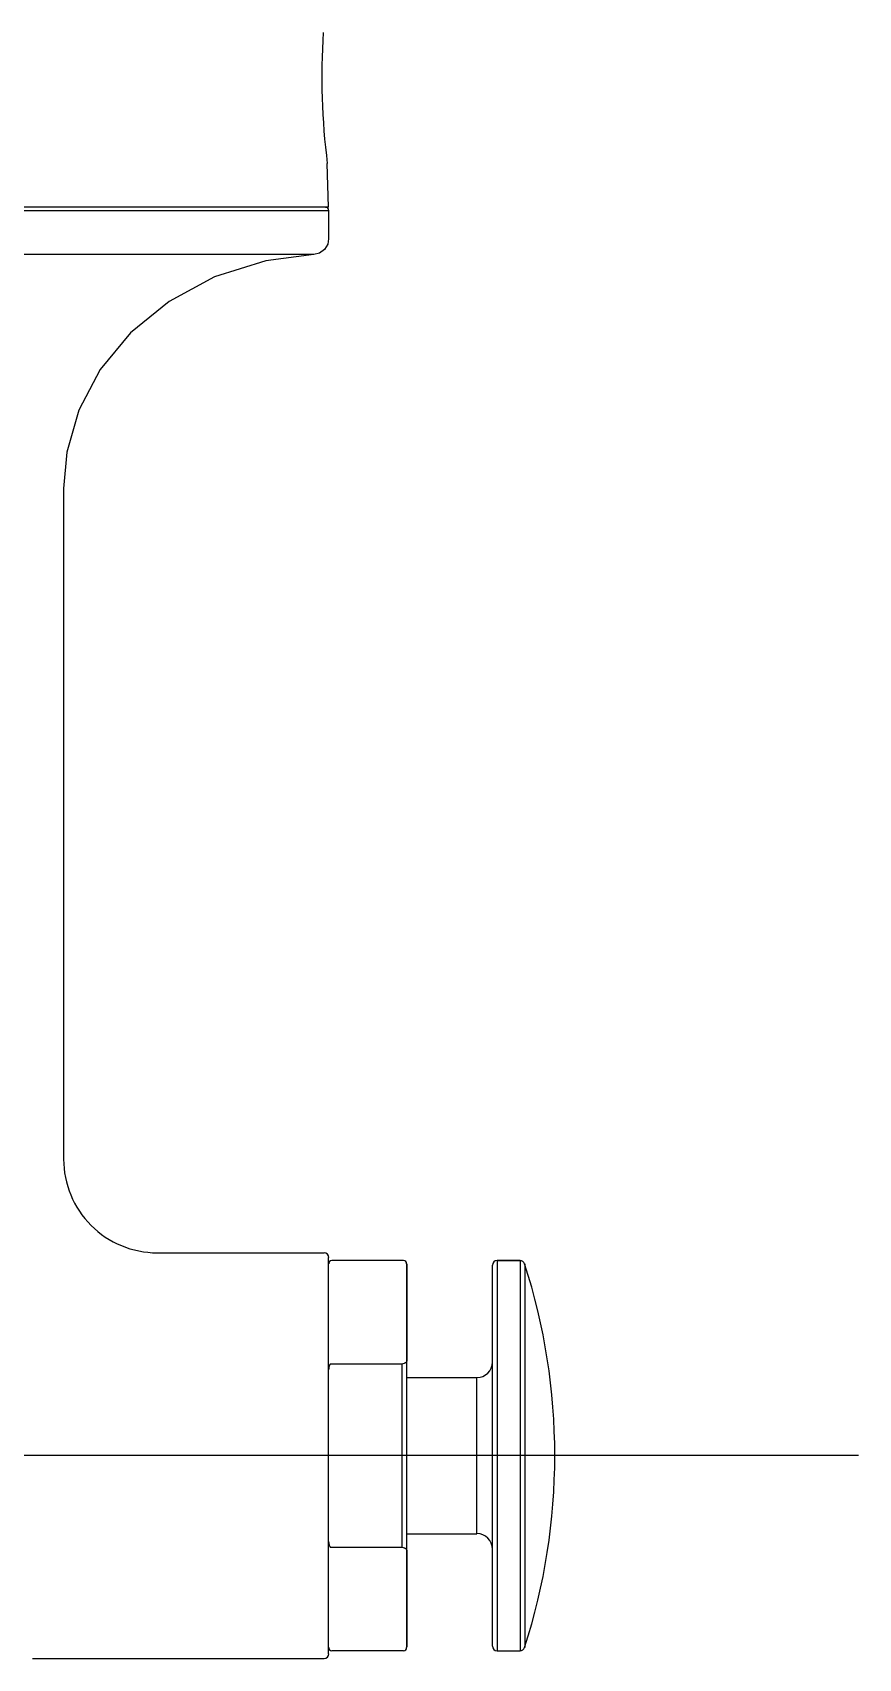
# Model space of a CAD drawing. Header units: millimetres. Extents: x 0 to 3800, y -67 to 2530.
# Drawn here: x 3392.2 to 3446.6, y 847.1 to 954.1 of the extents above; entities that cross this region are included whole.
import ezdxf
from ezdxf.lldxf.tags import DXFTag

# ---------------------------------------------------------------- set-up
doc = ezdxf.new("R2010")
doc.units = ezdxf.units.MM
doc.layers.add('내부선 및 부속', color=4, linetype='Continuous')
doc.layers.add('중심선', color=1, linetype='DASHED')
tags = doc.linetypes.add('DASHDOT', pattern=[70, 31, -13, 13, -13]).pattern_tags.tags
tags[10:11] = [DXFTag(74, 4), DXFTag(75, 0), DXFTag(340, '0'), DXFTag(46, 0.0), DXFTag(50, 0.0), DXFTag(44, 0.0), DXFTag(45, 0.0)]
tags[8:9] = [DXFTag(74, 4), DXFTag(75, 0), DXFTag(340, '0'), DXFTag(46, 0.0), DXFTag(50, 0.0), DXFTag(44, 0.0), DXFTag(45, 0.0)]
tags[6:7] = [DXFTag(74, 4), DXFTag(75, 0), DXFTag(340, '0'), DXFTag(46, 0.0), DXFTag(50, 0.0), DXFTag(44, 0.0), DXFTag(45, 0.0)]
tags[4:5] = [DXFTag(74, 4), DXFTag(75, 0), DXFTag(340, '0'), DXFTag(46, 0.0), DXFTag(50, 0.0), DXFTag(44, 0.0), DXFTag(45, 0.0)]
tags = doc.linetypes.add('DASHED', pattern=[25.72, 12.86, -12.86]).pattern_tags.tags
tags[6:7] = [DXFTag(74, 4), DXFTag(75, 0), DXFTag(340, '0'), DXFTag(46, 0.0), DXFTag(50, 0.0), DXFTag(44, 0.0), DXFTag(45, 0.0)]
tags[4:5] = [DXFTag(74, 4), DXFTag(75, 0), DXFTag(340, '0'), DXFTag(46, 0.0), DXFTag(50, 0.0), DXFTag(44, 0.0), DXFTag(45, 0.0)]

msp = doc.modelspace()

# ---------------------------------------------------------------- linework, layer by layer
at = {"layer": '내부선 및 부속', "linetype": 'Continuous'}
for p, q in [((3411.67, 942.59), (3411.58, 945.46)), ((3411.67, 942.59), (3319.28, 942.59)), ((3319.28, 942.38), (3411.67, 942.38)), ((3411.67, 942.38), (3411.67, 940.51)), ((3407.78, 939.48), (3388.11, 939.49)), ((3410.7, 939.49), (3407.78, 939.48)), ((3411.07, 939.57), (3410.7, 939.49)), ((3394.22, 924.11), (3394.22, 879.97)), ((3394.22, 924.11), (3394.22, 924.11)), ((3394.22, 924.11), (3394.22, 924.11)), ((3400.38, 873.81), (3411.37, 873.81)), ((3400.38, 873.81), (3411.37, 873.81)), ((3411.67, 847.43), (3411.67, 873.5)), ((3416.6, 873.3), (3411.88, 873.3)), ((3416.81, 847.84), (3416.81, 873.09)), ((3416.81, 873.08), (3416.81, 866.69)), ((3422.45, 847.94), (3422.45, 872.99)), ((3422.76, 873.3), (3422.76, 847.63)), ((3422.76, 873.3), (3424.28, 873.3)), ((3424.28, 873.3), (3422.76, 873.3)), ((3424.28, 873.3), (3424.28, 847.63)), ((3424.58, 873.08), (3424.58, 847.85)), ((3416.5, 866.48), (3411.76, 866.48)), ((3416.55, 866.5), (3416.5, 866.48)), ((3416.5, 854.45), (3416.5, 866.48)), ((3416.65, 866.53), (3416.55, 866.5)), ((3416.81, 865.6), (3421.43, 865.6)), ((3421.43, 855.33), (3421.43, 865.6)), ((3416.81, 855.33), (3421.43, 855.33)), ((3411.76, 854.45), (3416.5, 854.45)), ((3416.5, 854.45), (3416.65, 854.4)), ((3416.81, 854.24), (3416.81, 847.89)), ((3416.6, 847.63), (3411.88, 847.63)), ((3422.76, 847.63), (3424.28, 847.63)), ((3392.17, 847.12), (3411.37, 847.12)), ((3392.17, 847.12), (3411.37, 847.12))]:
    msp.add_line(p, q, dxfattribs=at)
at = {"layer": '내부선 및 부속', "linetype": 'Continuous', "flags": 128}
for points in [[(3411.67, 940.51), (3411.61, 940.16), (3411.4, 939.81), (3411.07, 939.57)], [(3410.7, 939.49), (3407.53, 939.07), (3404.16, 938.01), (3401.16, 936.4), (3398.62, 934.33), (3396.63, 931.91), (3395.22, 929.25), (3394.43, 926.47), (3394.22, 924.1)], [(3411.76, 866.48), (3411.76, 866.48), (3411.76, 866.48), (3411.76, 866.48), (3411.76, 866.47), (3411.75, 866.47), (3411.75, 866.47), (3411.75, 866.47), (3411.75, 866.47), (3411.75, 866.46), (3411.75, 866.46), (3411.75, 866.46), (3411.75, 866.46), (3411.75, 866.46), (3411.74, 866.45), (3411.74, 866.45), (3411.74, 866.45), (3411.74, 866.45), (3411.74, 866.45), (3411.74, 866.44), (3411.74, 866.44), (3411.74, 866.44), (3411.74, 866.44), (3411.73, 866.43), (3411.73, 866.43), (3411.73, 866.43), (3411.73, 866.43), (3411.73, 866.43), (3411.73, 866.42), (3411.73, 866.42), (3411.73, 866.42), (3411.73, 866.42), (3411.73, 866.41), (3411.72, 866.41), (3411.72, 866.41), (3411.72, 866.41), (3411.72, 866.41), (3411.72, 866.4), (3411.72, 866.4), (3411.72, 866.4), (3411.72, 866.4), (3411.72, 866.39), (3411.72, 866.39), (3411.72, 866.39), (3411.72, 866.39), (3411.71, 866.39), (3411.71, 866.38), (3411.71, 866.38), (3411.71, 866.38), (3411.71, 866.38), (3411.71, 866.37), (3411.71, 866.37), (3411.71, 866.37), (3411.71, 866.37), (3411.71, 866.36), (3411.71, 866.36), (3411.71, 866.36), (3411.71, 866.36), (3411.71, 866.36), (3411.7, 866.35), (3411.7, 866.35), (3411.7, 866.35), (3411.7, 866.35), (3411.7, 866.34), (3411.7, 866.34), (3411.7, 866.34), (3411.7, 866.34), (3411.7, 866.33), (3411.7, 866.33), (3411.7, 866.33), (3411.7, 866.33), (3411.7, 866.33), (3411.7, 866.32), (3411.7, 866.32), (3411.7, 866.32), (3411.69, 866.32), (3411.69, 866.31), (3411.69, 866.31), (3411.69, 866.31), (3411.69, 866.31), (3411.69, 866.3), (3411.69, 866.3), (3411.69, 866.3), (3411.69, 866.3), (3411.69, 866.3), (3411.69, 866.29), (3411.69, 866.29), (3411.69, 866.29), (3411.69, 866.29), (3411.69, 866.28), (3411.69, 866.28), (3411.69, 866.28), (3411.69, 866.28), (3411.69, 866.27), (3411.69, 866.27), (3411.69, 866.27), (3411.68, 866.27), (3411.68, 866.26), (3411.68, 866.26), (3411.68, 866.26), (3411.68, 866.26), (3411.68, 866.26), (3411.68, 866.25), (3411.68, 866.25), (3411.68, 866.25), (3411.68, 866.25), (3411.68, 866.25), (3411.68, 866.24), (3411.68, 866.24), (3411.68, 866.24), (3411.68, 866.24), (3411.68, 866.23), (3411.68, 866.23), (3411.68, 866.23), (3411.68, 866.23), (3411.68, 866.22), (3411.68, 866.22), (3411.68, 866.22), (3411.68, 866.22), (3411.68, 866.21), (3411.68, 866.21), (3411.68, 866.21), (3411.68, 866.21), (3411.68, 866.2), (3411.68, 866.2), (3411.68, 866.2), (3411.68, 866.2), (3411.68, 866.19), (3411.68, 866.19), (3411.68, 866.19), (3411.68, 866.19), (3411.68, 866.19), (3411.68, 866.18), (3411.68, 866.18), (3411.68, 866.18), (3411.68, 866.18), (3411.68, 866.17), (3411.67, 866.17), (3411.67, 866.17), (3411.67, 866.17), (3411.67, 866.16), (3411.67, 866.16), (3411.67, 866.16), (3411.67, 866.16), (3411.67, 866.15), (3411.67, 866.15), (3411.67, 866.15), (3411.67, 866.15), (3411.67, 866.14), (3411.67, 866.14), (3411.67, 866.14), (3411.67, 866.14), (3411.67, 866.13), (3411.67, 866.13), (3411.67, 866.13), (3411.67, 866.13), (3411.67, 866.13), (3411.67, 866.12), (3411.67, 866.12), (3411.67, 866.12), (3411.67, 866.12), (3411.67, 866.12)], [(3416.81, 866.69), (3416.81, 866.69), (3416.81, 866.69), (3416.81, 866.69), (3416.81, 866.69), (3416.81, 866.68), (3416.81, 866.68), (3416.81, 866.68), (3416.81, 866.68), (3416.81, 866.68), (3416.81, 866.68), (3416.8, 866.68), (3416.8, 866.67), (3416.8, 866.67), (3416.8, 866.67), (3416.8, 866.67), (3416.8, 866.67), (3416.8, 866.67), (3416.8, 866.67), (3416.8, 866.66), (3416.8, 866.66), (3416.8, 866.66), (3416.8, 866.66), (3416.8, 866.66), (3416.8, 866.66), (3416.8, 866.66), (3416.8, 866.65), (3416.8, 866.65), (3416.8, 866.65), (3416.8, 866.65), (3416.8, 866.65), (3416.8, 866.65), (3416.8, 866.65), (3416.79, 866.64), (3416.79, 866.64), (3416.79, 866.64), (3416.79, 866.64), (3416.79, 866.64), (3416.79, 866.64), (3416.79, 866.64), (3416.79, 866.63), (3416.79, 866.63), (3416.79, 866.63), (3416.79, 866.63), (3416.79, 866.63), (3416.79, 866.63), (3416.78, 866.63), (3416.78, 866.63), (3416.78, 866.62), (3416.78, 866.62), (3416.78, 866.62), (3416.78, 866.62), (3416.78, 866.62), (3416.78, 866.62), (3416.78, 866.62), (3416.78, 866.62), (3416.78, 866.61), (3416.77, 866.61), (3416.77, 866.61), (3416.77, 866.61), (3416.77, 866.61), (3416.77, 866.61), (3416.77, 866.61), (3416.77, 866.61), (3416.77, 866.6), (3416.77, 866.6), (3416.77, 866.6), (3416.76, 866.6), (3416.76, 866.6), (3416.76, 866.6), (3416.76, 866.6), (3416.76, 866.6), (3416.76, 866.6), (3416.76, 866.59), (3416.76, 866.59), (3416.76, 866.59), (3416.75, 866.59), (3416.75, 866.59), (3416.75, 866.59), (3416.75, 866.59), (3416.75, 866.59), (3416.75, 866.59), (3416.75, 866.59), (3416.75, 866.58), (3416.75, 866.58), (3416.74, 866.58), (3416.74, 866.58), (3416.74, 866.58), (3416.74, 866.58), (3416.74, 866.58), (3416.74, 866.58), (3416.74, 866.58), (3416.74, 866.58), (3416.73, 866.58), (3416.73, 866.57), (3416.73, 866.57), (3416.73, 866.57), (3416.73, 866.57), (3416.73, 866.57), (3416.73, 866.57), (3416.73, 866.57), (3416.73, 866.57), (3416.72, 866.57), (3416.72, 866.57), (3416.72, 866.57), (3416.72, 866.57), (3416.72, 866.57), (3416.72, 866.56), (3416.72, 866.56), (3416.72, 866.56), (3416.71, 866.56), (3416.71, 866.56), (3416.71, 866.56), (3416.71, 866.56), (3416.71, 866.56), (3416.71, 866.56), (3416.71, 866.56), (3416.71, 866.56), (3416.7, 866.56), (3416.7, 866.56), (3416.7, 866.56), (3416.7, 866.55), (3416.7, 866.55), (3416.7, 866.55), (3416.7, 866.55), (3416.69, 866.55), (3416.69, 866.55), (3416.69, 866.55), (3416.69, 866.55), (3416.69, 866.55), (3416.69, 866.55), (3416.69, 866.55), (3416.69, 866.55), (3416.68, 866.55), (3416.68, 866.55), (3416.68, 866.55), (3416.68, 866.55), (3416.68, 866.54), (3416.68, 866.54), (3416.68, 866.54), (3416.67, 866.54), (3416.67, 866.54), (3416.67, 866.54), (3416.67, 866.54), (3416.67, 866.54), (3416.67, 866.54), (3416.67, 866.54), (3416.66, 866.54), (3416.66, 866.54), (3416.66, 866.54), (3416.66, 866.54), (3416.66, 866.54), (3416.66, 866.54), (3416.66, 866.54), (3416.65, 866.53), (3416.65, 866.53), (3416.65, 866.53), (3416.65, 866.53), (3416.65, 866.53), (3416.65, 866.53), (3416.65, 866.53), (3416.65, 866.53)], [(3411.67, 854.82), (3411.67, 854.81), (3411.67, 854.81), (3411.67, 854.81), (3411.67, 854.81), (3411.67, 854.8), (3411.67, 854.8), (3411.67, 854.8), (3411.67, 854.8), (3411.67, 854.79), (3411.67, 854.79), (3411.67, 854.79), (3411.67, 854.79), (3411.67, 854.79), (3411.67, 854.78), (3411.67, 854.78), (3411.67, 854.78), (3411.67, 854.78), (3411.67, 854.77), (3411.67, 854.77), (3411.67, 854.77), (3411.67, 854.77), (3411.67, 854.76), (3411.67, 854.76), (3411.68, 854.76), (3411.68, 854.76), (3411.68, 854.75), (3411.68, 854.75), (3411.68, 854.75), (3411.68, 854.75), (3411.68, 854.74), (3411.68, 854.74), (3411.68, 854.74), (3411.68, 854.74), (3411.68, 854.73), (3411.68, 854.73), (3411.68, 854.73), (3411.68, 854.73), (3411.68, 854.72), (3411.68, 854.72), (3411.68, 854.72), (3411.68, 854.72), (3411.68, 854.72), (3411.68, 854.71), (3411.68, 854.71), (3411.68, 854.71), (3411.68, 854.71), (3411.68, 854.7), (3411.68, 854.7), (3411.68, 854.7), (3411.68, 854.7), (3411.68, 854.69), (3411.68, 854.69), (3411.68, 854.69), (3411.68, 854.69), (3411.68, 854.68), (3411.68, 854.68), (3411.68, 854.68), (3411.68, 854.68), (3411.68, 854.67), (3411.68, 854.67), (3411.68, 854.67), (3411.68, 854.67), (3411.68, 854.67), (3411.69, 854.66), (3411.69, 854.66), (3411.69, 854.66), (3411.69, 854.66), (3411.69, 854.65), (3411.69, 854.65), (3411.69, 854.65), (3411.69, 854.65), (3411.69, 854.64), (3411.69, 854.64), (3411.69, 854.64), (3411.69, 854.64), (3411.69, 854.63), (3411.69, 854.63), (3411.69, 854.63), (3411.69, 854.63), (3411.69, 854.62), (3411.69, 854.62), (3411.69, 854.62), (3411.69, 854.62), (3411.69, 854.62), (3411.7, 854.61), (3411.7, 854.61), (3411.7, 854.61), (3411.7, 854.61), (3411.7, 854.6), (3411.7, 854.6), (3411.7, 854.6), (3411.7, 854.6), (3411.7, 854.59), (3411.7, 854.59), (3411.7, 854.59), (3411.7, 854.59), (3411.7, 854.59), (3411.7, 854.58), (3411.7, 854.58), (3411.7, 854.58), (3411.7, 854.58), (3411.71, 854.58), (3411.71, 854.57), (3411.71, 854.57), (3411.71, 854.57), (3411.71, 854.57), (3411.71, 854.56), (3411.71, 854.56), (3411.71, 854.56), (3411.71, 854.56), (3411.71, 854.56), (3411.71, 854.55), (3411.71, 854.55), (3411.71, 854.55), (3411.71, 854.55), (3411.72, 854.54), (3411.72, 854.54), (3411.72, 854.54), (3411.72, 854.54), (3411.72, 854.54), (3411.72, 854.53), (3411.72, 854.53), (3411.72, 854.53), (3411.72, 854.53), (3411.72, 854.52), (3411.72, 854.52), (3411.72, 854.52), (3411.73, 854.52), (3411.73, 854.51), (3411.73, 854.51), (3411.73, 854.51), (3411.73, 854.51), (3411.73, 854.51), (3411.73, 854.5), (3411.73, 854.5), (3411.73, 854.5), (3411.73, 854.5), (3411.74, 854.5), (3411.74, 854.49), (3411.74, 854.49), (3411.74, 854.49), (3411.74, 854.49), (3411.74, 854.48), (3411.74, 854.48), (3411.74, 854.48), (3411.74, 854.48), (3411.75, 854.48), (3411.75, 854.47), (3411.75, 854.47), (3411.75, 854.47), (3411.75, 854.47), (3411.75, 854.47), (3411.75, 854.46), (3411.75, 854.46), (3411.75, 854.46), (3411.76, 854.46), (3411.76, 854.46), (3411.76, 854.45), (3411.76, 854.45), (3411.76, 854.45), (3411.76, 854.45)], [(3416.65, 854.4), (3416.65, 854.4), (3416.65, 854.4), (3416.65, 854.4), (3416.65, 854.4), (3416.65, 854.4), (3416.65, 854.4), (3416.66, 854.4), (3416.66, 854.4), (3416.66, 854.4), (3416.66, 854.4), (3416.66, 854.4), (3416.66, 854.39), (3416.66, 854.39), (3416.67, 854.39), (3416.67, 854.39), (3416.67, 854.39), (3416.67, 854.39), (3416.67, 854.39), (3416.67, 854.39), (3416.67, 854.39), (3416.68, 854.39), (3416.68, 854.39), (3416.68, 854.39), (3416.68, 854.39), (3416.68, 854.39), (3416.68, 854.39), (3416.68, 854.39), (3416.68, 854.39), (3416.69, 854.39), (3416.69, 854.38), (3416.69, 854.38), (3416.69, 854.38), (3416.69, 854.38), (3416.69, 854.38), (3416.69, 854.38), (3416.7, 854.38), (3416.7, 854.38), (3416.7, 854.38), (3416.7, 854.38), (3416.7, 854.38), (3416.7, 854.38), (3416.7, 854.38), (3416.7, 854.38), (3416.71, 854.37), (3416.71, 854.37), (3416.71, 854.37), (3416.71, 854.37), (3416.71, 854.37), (3416.71, 854.37), (3416.71, 854.37), (3416.71, 854.37), (3416.72, 854.37), (3416.72, 854.37), (3416.72, 854.37), (3416.72, 854.37), (3416.72, 854.36), (3416.72, 854.36), (3416.72, 854.36), (3416.73, 854.36), (3416.73, 854.36), (3416.73, 854.36), (3416.73, 854.36), (3416.73, 854.36), (3416.73, 854.36), (3416.73, 854.36), (3416.73, 854.36), (3416.74, 854.35), (3416.74, 854.35), (3416.74, 854.35), (3416.74, 854.35), (3416.74, 854.35), (3416.74, 854.35), (3416.74, 854.35), (3416.74, 854.35), (3416.75, 854.35), (3416.75, 854.35), (3416.75, 854.34), (3416.75, 854.34), (3416.75, 854.34), (3416.75, 854.34), (3416.75, 854.34), (3416.75, 854.34), (3416.75, 854.34), (3416.76, 854.34), (3416.76, 854.34), (3416.76, 854.33), (3416.76, 854.33), (3416.76, 854.33), (3416.76, 854.33), (3416.76, 854.33), (3416.76, 854.33), (3416.76, 854.33), (3416.77, 854.33), (3416.77, 854.33), (3416.77, 854.32), (3416.77, 854.32), (3416.77, 854.32), (3416.77, 854.32), (3416.77, 854.32), (3416.77, 854.32), (3416.77, 854.32), (3416.77, 854.32), (3416.78, 854.32), (3416.78, 854.31), (3416.78, 854.31), (3416.78, 854.31), (3416.78, 854.31), (3416.78, 854.31), (3416.78, 854.31), (3416.78, 854.31), (3416.78, 854.31), (3416.78, 854.3), (3416.78, 854.3), (3416.79, 854.3), (3416.79, 854.3), (3416.79, 854.3), (3416.79, 854.3), (3416.79, 854.3), (3416.79, 854.3), (3416.79, 854.29), (3416.79, 854.29), (3416.79, 854.29), (3416.79, 854.29), (3416.79, 854.29), (3416.79, 854.29), (3416.79, 854.29), (3416.8, 854.29), (3416.8, 854.28), (3416.8, 854.28), (3416.8, 854.28), (3416.8, 854.28), (3416.8, 854.28), (3416.8, 854.28), (3416.8, 854.28), (3416.8, 854.27), (3416.8, 854.27), (3416.8, 854.27), (3416.8, 854.27), (3416.8, 854.27), (3416.8, 854.27), (3416.8, 854.27), (3416.8, 854.26), (3416.8, 854.26), (3416.8, 854.26), (3416.8, 854.26), (3416.8, 854.26), (3416.8, 854.26), (3416.8, 854.26), (3416.81, 854.25), (3416.81, 854.25), (3416.81, 854.25), (3416.81, 854.25), (3416.81, 854.25), (3416.81, 854.25), (3416.81, 854.25), (3416.81, 854.24), (3416.81, 854.24), (3416.81, 854.24), (3416.81, 854.24), (3416.81, 854.24), (3416.81, 854.24)]]:
    msp.add_lwpolyline(points, dxfattribs=at)
at = {"layer": '내부선 및 부속', "linetype": 'Continuous'}
for centre, radius, start, end in [((3457.26, 951.23), 46.04, 176.4362, 187.1889), ((3411.47, 942.38), 0.205, 0, 90), ((3400.38, 879.97), 6.16, 179.9995, 270.0002), ((3411.37, 873.5), 0.308, 0, 90), ((3411.88, 873.09), 0.205, 90, 180), ((3416.6, 873.09), 0.205, 0, 90), ((3422.76, 872.99), 0.308, 90, 180), ((3424.28, 872.99), 0.308, 17.8678, 90), ((3385.43, 860.47), 41.13, 342.1322, 17.8678), ((3421.43, 866.63), 1.03, 270, 0), ((3421.43, 854.31), 1.03, 0, 90), ((3411.37, 847.43), 0.308, 270, 0), ((3411.88, 847.84), 0.205, 180, 270), ((3416.6, 847.84), 0.205, 270, 0), ((3422.76, 847.94), 0.308, 180, 270), ((3424.28, 847.94), 0.308, 270, 342.1322)]:
    msp.add_arc(centre, radius, start, end, dxfattribs=at)
at = {"layer": '중심선', "linetype": 'DASHDOT'}
msp.add_line((3446.56, 860.47), (3365.48, 860.47), dxfattribs=at)

doc.saveas('drawing.dxf')
